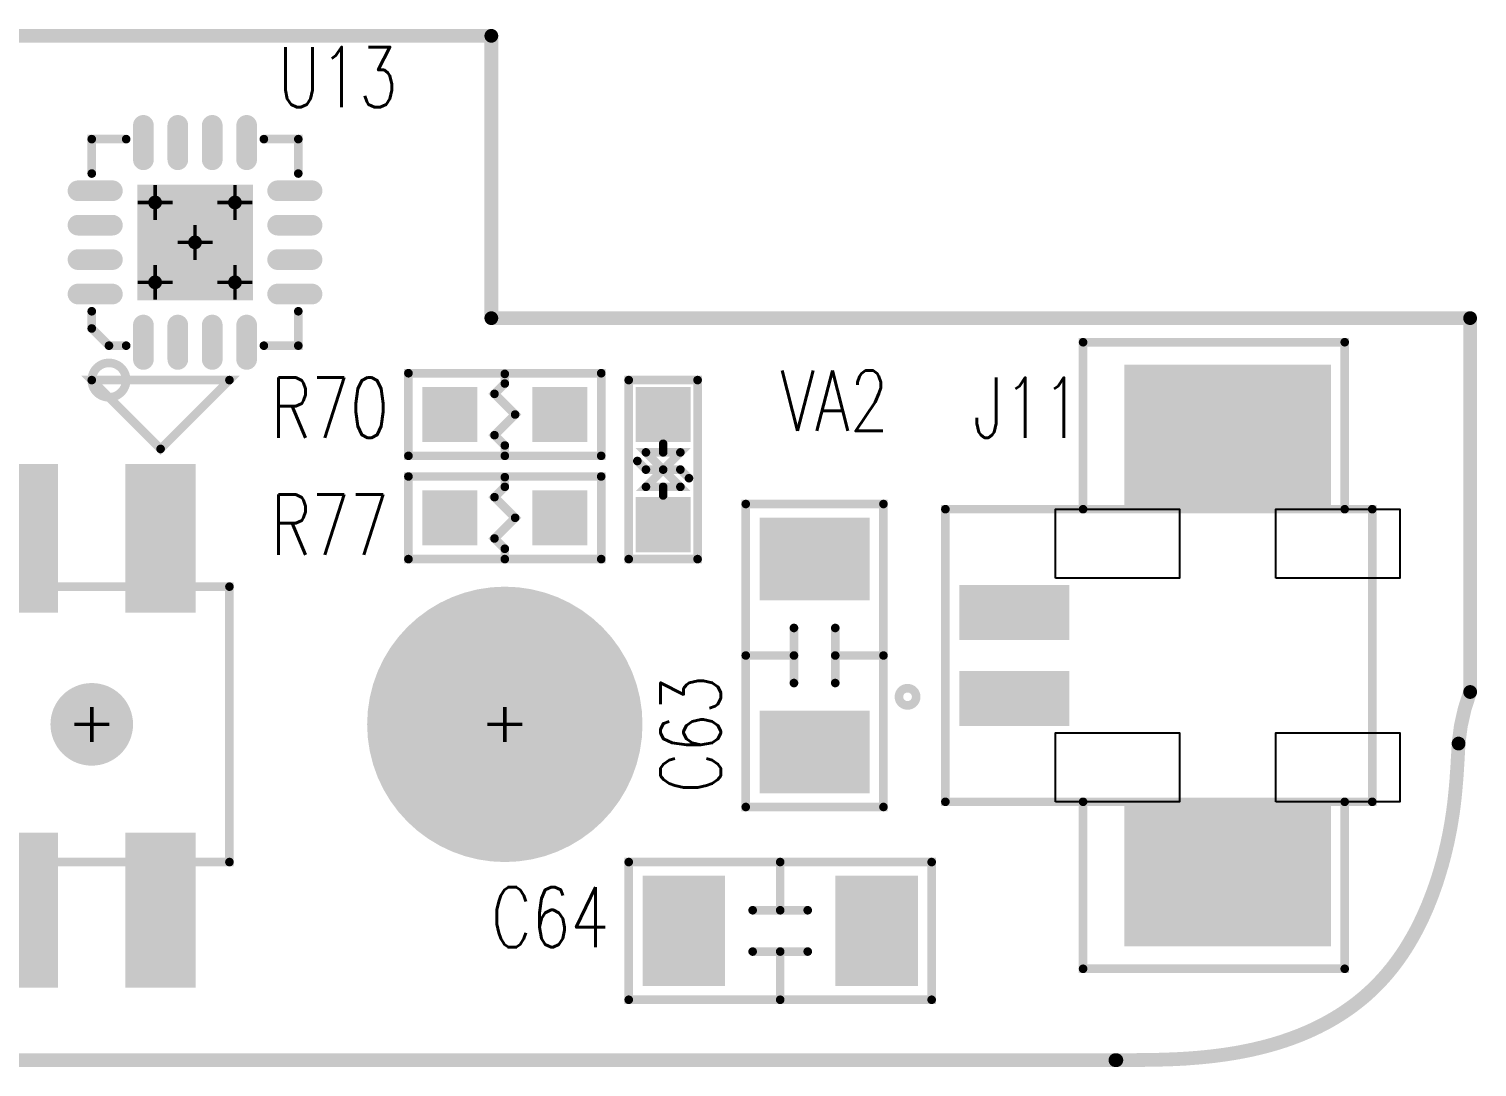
# Model space of a CAD drawing. Extents: x 161.5 to 223.1, y -5 to 48.5.
# Drawn here: x 202.09 to 223.12, y -4.98 to 10.1 of the extents above; entities that cross this region are included whole.
import ezdxf
from ezdxf.enums import TextEntityAlignment as Align

# ---------------------------------------------------------------- set-up
doc = ezdxf.new("R2010")
doc.units = 0
doc.header["$MEASUREMENT"] = 0
doc.linetypes.add('KEEPOUT_00011100$0', pattern=[2, 1, 1])
doc.layers.get('0').update_dxf_attribs({"linetype": 'CONTINUOUS'})
for name, color, linetype in [('2D_LINE_00', 136, 'CONTINUOUS'), ('DRIL_NPLTE_THRU_01', 4, 'CONTINUOUS'), ('DRIL_NPLTE_THRU_02', 176, 'CONTINUOUS'), ('DRIL_NPLTE_THRU_03', 216, 'CONTINUOUS'), ('DRIL_NPLTE_THRU_04', 16, 'CONTINUOUS'), ('DRIL_PLTE_THRU_01', 4, 'CONTINUOUS'), ('DRIL_PLTE_THRU_02', 176, 'CONTINUOUS'), ('DRIL_PLTE_THRU_03', 216, 'CONTINUOUS'), ('DRIL_PLTE_THRU_04', 16, 'CONTINUOUS'), ('DRIL_SYMBOL', 254, 'CONTINUOUS'), ('KEEPOUT_01', 150, 'CONTINUOUS'), ('PADS_BOT', 1, 'CONTINUOUS'), ('PADS_INNER', 136, 'CONTINUOUS'), ('PADS_TOP', 136, 'CONTINUOUS'), ('PART_NAME_01', 2, 'CONTINUOUS'), ('PART_TOP_2DLINE_00', 2, 'CONTINUOUS'), ('PART_TOP_2DLINE_01', 2, 'CONTINUOUS')]:
    doc.layers.add(name, color=color, linetype=linetype)
doc.styles.add('W0$125', font='simplex', dxfattribs={"width": 0.75})

# ---------------------------------------------------------------- blocks, each defined once
blk = doc.blocks.new('SMOOTH_0$2')
at = {"const_width": 0.1}
blk.add_lwpolyline([(-0.05, 0, 1), (0.05, 0, 1)], format="xyb", close=True, dxfattribs=at)
blk = doc.blocks.new('DRAWING_144')
at = {"layer": '2D_LINE_00', "const_width": 0.2}
for points in [[(-0.196, 10), (-26.155, 10)], [(-0.196, 10), (-0.196, 5.9)], [(-0.196, 5.9), (14.022, 5.9)], [(14.022, 0.47), (14.022, 5.9)], [(8.87, -4.877), (8.883, -4.877), (8.896, -4.877), (8.909, -4.877), (8.922, -4.877), (8.935, -4.877), (8.948, -4.877), (8.961, -4.877), (8.974, -4.877), (8.987, -4.877), (9, -4.877), (9.013, -4.877), (9.026, -4.877), (9.039, -4.876), (9.051, -4.876), (9.064, -4.876), (9.077, -4.876), (9.09, -4.876), (9.103, -4.876), (9.116, -4.876), (9.129, -4.876), (9.142, -4.876), (9.155, -4.876), (9.168, -4.876), (9.181, -4.876), (9.194, -4.875), (9.207, -4.875), (9.22, -4.875), (9.232, -4.875), (9.245, -4.875), (9.258, -4.875), (9.271, -4.875), (9.284, -4.875), (9.297, -4.874), (9.31, -4.874), (9.323, -4.874), (9.336, -4.874), (9.349, -4.874), (9.362, -4.874), (9.375, -4.873), (9.388, -4.873), (9.401, -4.873), (9.413, -4.873), (9.426, -4.872), (9.439, -4.872), (9.452, -4.872), (9.465, -4.872), (9.478, -4.871), (9.491, -4.871), (9.504, -4.871), (9.517, -4.87), (9.53, -4.87), (9.543, -4.87), (9.556, -4.869), (9.569, -4.869), (9.582, -4.869), (9.594, -4.868), (9.607, -4.868), (9.62, -4.867), (9.633, -4.867), (9.646, -4.867), (9.659, -4.866), (9.672, -4.866), (9.685, -4.865), (9.698, -4.865), (9.711, -4.864), (9.724, -4.863), (9.737, -4.863), (9.749, -4.862), (9.762, -4.862), (9.775, -4.861), (9.788, -4.86), (9.801, -4.86), (9.814, -4.859), (9.827, -4.858), (9.84, -4.858), (9.853, -4.857), (9.866, -4.856), (9.879, -4.855), (9.892, -4.855), (9.904, -4.854), (9.917, -4.853), (9.93, -4.852), (9.943, -4.851), (9.956, -4.85), (9.969, -4.849), (9.982, -4.848), (9.995, -4.847), (10.008, -4.846), (10.021, -4.845), (10.033, -4.844), (10.046, -4.843), (10.059, -4.842), (10.072, -4.841), (10.085, -4.84), (10.098, -4.839), (10.111, -4.838), (10.124, -4.836), (10.136, -4.835), (10.149, -4.834), (10.162, -4.833), (10.175, -4.831), (10.188, -4.83), (10.201, -4.829), (10.214, -4.827), (10.227, -4.826), (10.239, -4.825), (10.252, -4.823), (10.265, -4.822), (10.278, -4.82), (10.291, -4.819), (10.304, -4.817), (10.316, -4.816), (10.329, -4.814), (10.342, -4.812), (10.355, -4.811), (10.368, -4.809), (10.381, -4.807), (10.393, -4.806), (10.406, -4.804), (10.419, -4.802), (10.432, -4.801), (10.445, -4.799), (10.457, -4.797), (10.47, -4.795), (10.483, -4.793), (10.496, -4.791), (10.509, -4.789), (10.521, -4.787), (10.534, -4.785), (10.547, -4.783), (10.56, -4.781), (10.572, -4.779), (10.585, -4.777), (10.598, -4.775), (10.611, -4.773), (10.623, -4.77), (10.636, -4.768), (10.649, -4.766), (10.662, -4.764), (10.674, -4.761), (10.687, -4.759), (10.7, -4.757), (10.713, -4.754), (10.725, -4.752), (10.738, -4.749), (10.751, -4.747), (10.763, -4.744), (10.776, -4.742), (10.789, -4.739), (10.801, -4.736), (10.814, -4.734), (10.827, -4.731), (10.839, -4.728), (10.852, -4.726), (10.865, -4.723), (10.877, -4.72), (10.89, -4.717), (10.902, -4.714), (10.915, -4.711), (10.928, -4.708), (10.94, -4.705), (10.953, -4.702), (10.965, -4.699), (10.978, -4.696), (10.99, -4.693), (11.003, -4.69), (11.016, -4.687), (11.028, -4.684), (11.041, -4.68), (11.053, -4.677), (11.066, -4.674), (11.078, -4.67), (11.091, -4.667), (11.103, -4.664), (11.116, -4.66), (11.128, -4.657), (11.14, -4.653), (11.153, -4.65), (11.165, -4.646), (11.178, -4.642), (11.19, -4.639), (11.202, -4.635), (11.215, -4.631), (11.227, -4.627), (11.24, -4.624), (11.252, -4.62), (11.264, -4.616), (11.277, -4.612), (11.289, -4.608), (11.301, -4.604), (11.314, -4.6), (11.326, -4.596), (11.338, -4.592), (11.35, -4.587), (11.363, -4.583), (11.375, -4.579), (11.387, -4.575), (11.399, -4.57), (11.411, -4.566), (11.424, -4.562), (11.436, -4.557), (11.448, -4.553), (11.46, -4.548), (11.472, -4.544), (11.484, -4.539), (11.496, -4.535), (11.508, -4.53), (11.52, -4.525), (11.532, -4.521), (11.545, -4.516), (11.557, -4.511), (11.569, -4.506), (11.581, -4.501), (11.592, -4.496), (11.604, -4.491), (11.616, -4.486), (11.628, -4.481), (11.64, -4.476), (11.652, -4.471), (11.664, -4.466), (11.676, -4.461), (11.688, -4.455), (11.699, -4.45), (11.711, -4.445), (11.723, -4.439), (11.735, -4.434), (11.746, -4.428), (11.758, -4.423), (11.77, -4.417), (11.781, -4.412), (11.793, -4.406), (11.805, -4.4), (11.816, -4.395), (11.828, -4.389), (11.839, -4.383), (11.851, -4.377), (11.863, -4.371), (11.874, -4.365), (11.885, -4.359), (11.897, -4.353), (11.908, -4.347), (11.92, -4.341), (11.931, -4.335), (11.943, -4.329), (11.954, -4.323), (11.965, -4.316), (11.976, -4.31), (11.988, -4.304), (11.999, -4.297), (12.01, -4.291), (12.021, -4.284), (12.033, -4.278), (12.044, -4.271), (12.055, -4.265), (12.066, -4.258), (12.077, -4.251), (12.088, -4.244), (12.099, -4.238), (12.11, -4.231), (12.121, -4.224), (12.132, -4.217), (12.143, -4.21), (12.154, -4.203), (12.165, -4.196), (12.175, -4.189), (12.186, -4.182), (12.197, -4.175), (12.208, -4.167), (12.218, -4.16), (12.229, -4.153), (12.24, -4.145), (12.25, -4.138), (12.261, -4.13), (12.271, -4.123), (12.282, -4.115), (12.292, -4.108), (12.303, -4.1), (12.313, -4.093), (12.324, -4.085), (12.334, -4.077), (12.344, -4.069), (12.355, -4.061), (12.365, -4.054), (12.375, -4.046), (12.385, -4.038), (12.395, -4.03), (12.406, -4.022), (12.416, -4.013), (12.426, -4.005), (12.436, -3.997), (12.446, -3.989), (12.456, -3.981), (12.466, -3.972), (12.476, -3.964), (12.485, -3.956), (12.495, -3.947), (12.505, -3.939), (12.515, -3.93), (12.524, -3.921), (12.534, -3.913), (12.544, -3.904), (12.553, -3.895), (12.563, -3.887), (12.572, -3.878), (12.582, -3.869), (12.591, -3.86), (12.601, -3.851), (12.61, -3.842), (12.619, -3.833), (12.628, -3.824), (12.638, -3.815), (12.647, -3.806), (12.656, -3.797), (12.665, -3.788), (12.674, -3.779), (12.683, -3.769), (12.692, -3.76), (12.701, -3.751), (12.71, -3.741), (12.719, -3.732), (12.728, -3.722), (12.737, -3.713), (12.745, -3.703), (12.754, -3.694), (12.763, -3.684), (12.771, -3.675), (12.78, -3.665), (12.788, -3.655), (12.797, -3.645), (12.805, -3.636), (12.814, -3.626), (12.822, -3.616), (12.831, -3.606), (12.839, -3.596), (12.847, -3.586), (12.855, -3.576), (12.863, -3.566), (12.872, -3.556), (12.88, -3.546), (12.888, -3.536), (12.896, -3.526), (12.904, -3.515), (12.912, -3.505), (12.92, -3.495), (12.927, -3.485), (12.935, -3.474), (12.943, -3.464), (12.951, -3.453), (12.958, -3.443), (12.966, -3.433), (12.974, -3.422), (12.981, -3.412), (12.989, -3.401), (12.996, -3.391), (13.004, -3.38), (13.011, -3.369), (13.018, -3.359), (13.026, -3.348), (13.033, -3.337), (13.04, -3.327), (13.047, -3.316), (13.054, -3.305), (13.062, -3.294), (13.069, -3.283), (13.076, -3.272), (13.083, -3.262), (13.09, -3.251), (13.096, -3.24), (13.103, -3.229), (13.11, -3.218), (13.117, -3.207), (13.124, -3.196), (13.13, -3.185), (13.137, -3.174), (13.144, -3.162), (13.15, -3.151), (13.157, -3.14), (13.163, -3.129), (13.17, -3.118), (13.176, -3.107), (13.183, -3.095), (13.189, -3.084), (13.195, -3.073), (13.202, -3.061), (13.208, -3.05), (13.214, -3.039), (13.22, -3.027), (13.226, -3.016), (13.233, -3.005), (13.239, -2.993), (13.245, -2.982), (13.251, -2.97), (13.257, -2.959), (13.262, -2.947), (13.268, -2.936), (13.274, -2.924), (13.28, -2.913), (13.286, -2.901), (13.291, -2.89), (13.297, -2.878), (13.303, -2.866), (13.308, -2.855), (13.314, -2.843), (13.32, -2.831), (13.325, -2.82), (13.331, -2.808), (13.336, -2.796), (13.341, -2.784), (13.347, -2.773), (13.352, -2.761), (13.357, -2.749), (13.363, -2.737), (13.368, -2.725), (13.373, -2.714), (13.378, -2.702), (13.383, -2.69), (13.389, -2.678), (13.394, -2.666), (13.399, -2.654), (13.404, -2.642), (13.409, -2.63), (13.414, -2.618), (13.418, -2.606), (13.423, -2.594), (13.428, -2.582), (13.433, -2.57), (13.438, -2.558), (13.442, -2.546), (13.447, -2.534), (13.452, -2.522), (13.456, -2.51), (13.461, -2.498), (13.466, -2.486), (13.47, -2.474), (13.475, -2.462), (13.479, -2.45), (13.484, -2.437), (13.488, -2.425), (13.492, -2.413), (13.497, -2.401), (13.501, -2.389), (13.505, -2.377), (13.51, -2.364), (13.514, -2.352), (13.518, -2.34), (13.522, -2.328), (13.527, -2.315), (13.531, -2.303), (13.535, -2.291), (13.539, -2.279), (13.543, -2.266), (13.547, -2.254), (13.551, -2.242), (13.555, -2.229), (13.559, -2.217), (13.563, -2.205), (13.566, -2.192), (13.57, -2.18), (13.574, -2.168), (13.578, -2.155), (13.582, -2.143), (13.585, -2.131), (13.589, -2.118), (13.593, -2.106), (13.596, -2.093), (13.6, -2.081), (13.604, -2.068), (13.607, -2.056), (13.611, -2.044), (13.614, -2.031), (13.618, -2.019), (13.621, -2.006), (13.624, -1.994), (13.628, -1.981), (13.631, -1.969), (13.635, -1.956), (13.638, -1.944), (13.641, -1.931), (13.644, -1.919), (13.648, -1.906), (13.651, -1.893), (13.654, -1.881), (13.657, -1.868), (13.66, -1.856), (13.663, -1.843), (13.666, -1.831), (13.669, -1.818), (13.672, -1.805), (13.675, -1.793), (13.678, -1.78), (13.681, -1.768), (13.684, -1.755), (13.687, -1.742), (13.69, -1.73), (13.693, -1.717), (13.695, -1.704), (13.698, -1.692), (13.701, -1.679), (13.703, -1.666), (13.706, -1.654), (13.709, -1.641), (13.711, -1.628), (13.714, -1.616), (13.716, -1.603), (13.719, -1.59), (13.721, -1.578), (13.724, -1.565), (13.726, -1.552), (13.729, -1.539), (13.731, -1.527), (13.733, -1.514), (13.736, -1.501), (13.738, -1.488), (13.74, -1.476), (13.743, -1.463), (13.745, -1.45), (13.747, -1.437), (13.749, -1.425), (13.751, -1.412), (13.753, -1.399), (13.755, -1.386), (13.757, -1.374), (13.759, -1.361), (13.761, -1.348), (13.763, -1.335), (13.765, -1.322), (13.767, -1.31), (13.769, -1.297), (13.771, -1.284), (13.773, -1.271), (13.774, -1.258), (13.776, -1.246), (13.778, -1.233), (13.78, -1.22), (13.781, -1.207), (13.783, -1.194), (13.785, -1.181), (13.786, -1.169), (13.788, -1.156), (13.789, -1.143), (13.791, -1.13), (13.792, -1.117), (13.794, -1.104), (13.795, -1.092), (13.797, -1.079), (13.798, -1.066), (13.799, -1.053), (13.801, -1.04), (13.802, -1.027), (13.803, -1.014), (13.805, -1.002), (13.806, -0.989), (13.807, -0.976), (13.808, -0.963), (13.81, -0.95), (13.811, -0.937), (13.812, -0.924), (13.813, -0.912), (13.814, -0.899), (13.815, -0.886), (13.816, -0.873), (13.818, -0.86), (13.819, -0.847), (13.82, -0.834), (13.821, -0.821), (13.822, -0.808), (13.823, -0.796), (13.824, -0.783), (13.825, -0.77), (13.826, -0.757), (13.826, -0.744), (13.827, -0.731), (13.828, -0.718), (13.829, -0.705), (13.83, -0.692), (13.831, -0.679), (13.832, -0.667), (13.833, -0.654), (13.834, -0.641), (13.834, -0.628), (13.835, -0.615), (13.836, -0.602), (13.837, -0.589), (13.838, -0.576), (13.838, -0.563), (13.839, -0.55), (13.84, -0.537), (13.841, -0.524), (13.841, -0.512), (13.842, -0.499), (13.843, -0.486), (13.844, -0.473), (13.844, -0.46), (13.845, -0.447), (13.846, -0.434), (13.847, -0.421), (13.847, -0.408), (13.848, -0.395), (13.849, -0.382), (13.849, -0.369), (13.85, -0.357), (13.851, -0.344), (13.851, -0.331), (13.852, -0.318), (13.853, -0.305), (13.854, -0.292), (13.854, -0.279)], [(-21.669, -4.877), (8.87, -4.877)]]:
    blk.add_lwpolyline(points, dxfattribs=at)
blk.add_lwpolyline([(14.022, 0.47, 0.070365), (13.854, -0.279)], format="xyb", dxfattribs=at)
at = {"layer": '2D_LINE_00'}
for p in [(-0.196, 10), (-0.196, 10), (-0.196, 5.9), (-0.196, 5.9), (14.022, 5.9), (14.022, 5.9), (14.022, 0.47), (14.022, 0.47), (13.854, -0.279), (8.87, -4.877), (8.87, -4.877), (8.883, -4.877)]:
    blk.add_blockref('SMOOTH_0$2', p, dxfattribs=at)
blk = doc.blocks.new('SMOOTH_0$125')
at = {"const_width": 0.0625}
blk.add_lwpolyline([(-0.03125, 0, 1), (0.03125, 0, 1)], format="xyb", close=True, dxfattribs=at)
blk = doc.blocks.new('PART_BODY_TOP_65')
at = {"layer": 'KEEPOUT_01', "linetype": 'KEEPOUT_00011100$0'}
for points in [[(-2.125, 2.5), (-1.125, 2.5), (-1.125, 0.7), (-2.125, 0.7)], [(1.125, 2.5), (2.125, 2.5), (2.125, 0.7), (1.125, 0.7)], [(-2.125, -0.7), (-1.125, -0.7), (-1.125, -2.5), (-2.125, -2.5)], [(1.125, -0.7), (2.125, -0.7), (2.125, -2.5), (1.125, -2.5)]]:
    blk.add_lwpolyline(points, close=True, dxfattribs=at)
at = {"layer": 'PART_TOP_2DLINE_01', "const_width": 0.125}
blk.add_lwpolyline([(-0.725, 4.65, 1), (-0.475, 4.65, 1)], format="xyb", close=True, dxfattribs=at)
blk.add_lwpolyline([(-2.125, -2.1), (2.125, -2.1), (2.125, 4.1), (-2.125, 4.1)], close=True, dxfattribs=at)
for points in [[(-2.125, 2.1), (-4.55, 2.1), (-4.55, -1.7), (-2.125, -1.7)], [(2.125, 2.1), (4.55, 2.1), (4.55, -1.7), (2.125, -1.7)]]:
    blk.add_lwpolyline(points, dxfattribs=at)
at = {"layer": 'PART_TOP_2DLINE_01'}
for p in [(-2.125, 4.1), (2.125, 4.1), (-4.55, 2.1), (-2.125, 2.1), (2.125, 2.1), (4.55, 2.1), (-4.55, -1.7), (-2.125, -1.7), (2.125, -1.7), (4.55, -1.7), (-2.125, -2.1), (2.125, -2.1)]:
    blk.add_blockref('SMOOTH_0$125', p, dxfattribs=at)
blk = doc.blocks.new('DRIL_HOLE_0')
blk.add_lwpolyline([(0, 0, 1), (0, 0, 1)], format="xyb", close=True)
blk = doc.blocks.new('PAD_0')
blk.add_lwpolyline([(0, 0, 1), (0, 0, 1)], format="xyb", close=True)
blk = doc.blocks.new('PAD_1')
at = {"const_width": 0.8}
blk.add_lwpolyline([(-0.8, 0), (0.8, 0)], dxfattribs=at)
blk = doc.blocks.new('STK_TOP_6')
at = {"layer": 'DRIL_NPLTE_THRU_01'}
blk.add_blockref('DRIL_HOLE_0', (0, 0), dxfattribs=at)
at = {"layer": 'DRIL_NPLTE_THRU_02'}
blk.add_blockref('DRIL_HOLE_0', (0, 0), dxfattribs=at)
at = {"layer": 'DRIL_NPLTE_THRU_03'}
blk.add_blockref('DRIL_HOLE_0', (0, 0), dxfattribs=at)
at = {"layer": 'DRIL_NPLTE_THRU_04'}
blk.add_blockref('DRIL_HOLE_0', (0, 0), dxfattribs=at)
at = {"layer": 'PADS_BOT'}
blk.add_blockref('PAD_0', (0, 0), dxfattribs=at)
at = {"layer": 'PADS_INNER'}
blk.add_blockref('PAD_0', (0, 0), dxfattribs=at)
at = {"layer": 'PADS_TOP', "rotation": 90}
blk.add_blockref('PAD_1', (0, 0), dxfattribs=at)
blk = doc.blocks.new('PAD_2')
at = {"const_width": 2.1}
blk.add_lwpolyline([(-1.5, 0), (1.5, 0)], dxfattribs=at)
blk = doc.blocks.new('STK_TOP_5')
at = {"layer": 'DRIL_NPLTE_THRU_01'}
blk.add_blockref('DRIL_HOLE_0', (0, 0), dxfattribs=at)
at = {"layer": 'DRIL_NPLTE_THRU_02'}
blk.add_blockref('DRIL_HOLE_0', (0, 0), dxfattribs=at)
at = {"layer": 'DRIL_NPLTE_THRU_03'}
blk.add_blockref('DRIL_HOLE_0', (0, 0), dxfattribs=at)
at = {"layer": 'DRIL_NPLTE_THRU_04'}
blk.add_blockref('DRIL_HOLE_0', (0, 0), dxfattribs=at)
at = {"layer": 'PADS_BOT'}
blk.add_blockref('PAD_0', (0, 0), dxfattribs=at)
at = {"layer": 'PADS_INNER'}
blk.add_blockref('PAD_0', (0, 0), dxfattribs=at)
at = {"layer": 'PADS_TOP', "rotation": 90}
blk.add_blockref('PAD_2', (0, 0), dxfattribs=at)
blk = doc.blocks.new('SYM_TOP_3')
for name, p in [('PART_BODY_TOP_65', (0, 0)), ('STK_TOP_6', (-0.625, 3.1)), ('STK_TOP_6', (0.625, 3.1)), ('STK_TOP_5', (-3.175, 0)), ('STK_TOP_5', (3.175, 0))]:
    blk.add_blockref(name, p)
blk = doc.blocks.new('PART_TOP_0')
blk.add_blockref('SYM_TOP_3', (0, 0))
at = {"layer": 'PART_NAME_01', "style": 'W0$125', "width": 0.75}
blk.add_text('J11', height=0.875, rotation=270, dxfattribs=at).set_placement((3.6, 3.7), align=Align.MIDDLE_LEFT)
blk = doc.blocks.new('PART_BODY_TOP_72')
at = {"layer": 'PART_TOP_2DLINE_00', "const_width": 0.125}
blk.add_lwpolyline([(-2.2, 1), (2.2, 1), (2.2, -1), (-2.2, -1)], close=True, dxfattribs=at)
for points in [[(0, 0.3), (0, 1)], [(-0.4, 0.3), (0.4, 0.3)], [(0.4, -0.3), (-0.4, -0.3)], [(0, -0.3), (0, -1)]]:
    blk.add_lwpolyline(points, dxfattribs=at)
at = {"layer": 'PART_TOP_2DLINE_00'}
for p in [(-2.2, 1), (0, 1), (2.2, 1), (-0.4, 0.3), (0, 0.3), (0.4, 0.3), (-0.4, -0.3), (0, -0.3), (0.4, -0.3), (-2.2, -1), (0, -1), (2.2, -1)]:
    blk.add_blockref('SMOOTH_0$125', p, dxfattribs=at)
blk = doc.blocks.new('PAD_10')
at = {"const_width": 1.2}
blk.add_lwpolyline([(-0.8, 0), (0.8, 0)], dxfattribs=at)
blk = doc.blocks.new('STK_TOP_15')
at = {"layer": 'DRIL_NPLTE_THRU_01'}
blk.add_blockref('DRIL_HOLE_0', (0, 0), dxfattribs=at)
at = {"layer": 'DRIL_NPLTE_THRU_02'}
blk.add_blockref('DRIL_HOLE_0', (0, 0), dxfattribs=at)
at = {"layer": 'DRIL_NPLTE_THRU_03'}
blk.add_blockref('DRIL_HOLE_0', (0, 0), dxfattribs=at)
at = {"layer": 'DRIL_NPLTE_THRU_04'}
blk.add_blockref('DRIL_HOLE_0', (0, 0), dxfattribs=at)
at = {"layer": 'PADS_BOT'}
blk.add_blockref('PAD_0', (0, 0), dxfattribs=at)
at = {"layer": 'PADS_INNER'}
blk.add_blockref('PAD_0', (0, 0), dxfattribs=at)
at = {"layer": 'PADS_TOP', "rotation": 90}
blk.add_blockref('PAD_10', (0, 0), dxfattribs=at)
blk = doc.blocks.new('SYM_TOP_10')
for name, p in [('STK_TOP_15', (-1.4, 0)), ('STK_TOP_15', (1.4, 0)), ('PART_BODY_TOP_72', (0, 0))]:
    blk.add_blockref(name, p)
blk = doc.blocks.new('PART_TOP_54')
blk.add_blockref('SYM_TOP_10', (0, 0))
at = {"layer": 'PART_NAME_01', "style": 'W0$125', "width": 0.75}
blk.add_text('C63', height=0.875, dxfattribs=at).set_placement((-2, 1.8), align=Align.MIDDLE_LEFT)
blk = doc.blocks.new('PART_TOP_55')
blk.add_blockref('SYM_TOP_10', (0, 0))
at = {"layer": 'PART_NAME_01', "style": 'W0$125', "width": 0.75}
blk.add_text('C64', height=0.875, rotation=180, dxfattribs=at).set_placement((4.2, -0.2), align=Align.MIDDLE_LEFT)
blk = doc.blocks.new('PART_BODY_TOP_74')
at = {"layer": 'PART_TOP_2DLINE_01', "const_width": 0.125}
for points in [[(-0.5, 1.3), (0.5, 1.3), (0.5, -1.3), (-0.5, -1.3)], [(-0.25, 0.25), (0.25, 0.25), (0, 0)], [(0, 0), (-0.25, -0.25), (0.25, -0.25)]]:
    blk.add_lwpolyline(points, close=True, dxfattribs=at)
for points in [[(0, 0.25), (0, 0.375)], [(-0.375, 0.125), (-0.25, 0), (0.25, 0), (0.375, -0.125)], [(0, -0.25), (0, -0.375)]]:
    blk.add_lwpolyline(points, dxfattribs=at)
at = {"layer": 'PART_TOP_2DLINE_01'}
for p in [(-0.5, 1.3), (0.5, 1.3), (0, 0.375), (-0.25, 0.25), (0, 0.25), (0.25, 0.25), (-0.375, 0.125), (-0.25, 0), (0, 0), (0, 0), (0.25, 0), (-0.25, -0.25), (0, -0.25), (0.25, -0.25), (0.375, -0.125), (0, -0.375), (-0.5, -1.3), (0.5, -1.3)]:
    blk.add_blockref('SMOOTH_0$125', p, dxfattribs=at)
blk = doc.blocks.new('PAD_12')
at = {"const_width": 0.8}
blk.add_lwpolyline([(-0.4, 0), (0.4, 0)], dxfattribs=at)
blk = doc.blocks.new('STK_TOP_17')
at = {"layer": 'DRIL_NPLTE_THRU_01'}
blk.add_blockref('DRIL_HOLE_0', (0, 0), dxfattribs=at)
at = {"layer": 'DRIL_NPLTE_THRU_02'}
blk.add_blockref('DRIL_HOLE_0', (0, 0), dxfattribs=at)
at = {"layer": 'DRIL_NPLTE_THRU_03'}
blk.add_blockref('DRIL_HOLE_0', (0, 0), dxfattribs=at)
at = {"layer": 'DRIL_NPLTE_THRU_04'}
blk.add_blockref('DRIL_HOLE_0', (0, 0), dxfattribs=at)
at = {"layer": 'PADS_BOT'}
blk.add_blockref('PAD_0', (0, 0), dxfattribs=at)
at = {"layer": 'PADS_INNER'}
blk.add_blockref('PAD_0', (0, 0), dxfattribs=at)
at = {"layer": 'PADS_TOP'}
blk.add_blockref('PAD_12', (0, 0), dxfattribs=at)
blk = doc.blocks.new('SYM_TOP_12')
for name, p in [('PART_BODY_TOP_74', (0, 0)), ('STK_TOP_17', (0, 0.8)), ('STK_TOP_17', (0, -0.8))]:
    blk.add_blockref(name, p)
blk = doc.blocks.new('PART_TOP_59')
blk.add_blockref('SYM_TOP_12', (0, 0))
at = {"layer": 'PART_NAME_01', "style": 'W0$125', "width": 0.75}
blk.add_text('VA2', height=0.875, rotation=180, dxfattribs=at).set_placement((-1.7, -1), align=Align.MIDDLE_LEFT)
blk = doc.blocks.new('PART_BODY_TOP_79')
at = {"layer": 'PART_TOP_2DLINE_00', "const_width": 0.125}
blk.add_lwpolyline([(-1.4, 0.6), (1.4, 0.6), (1.4, -0.6), (-1.4, -0.6)], close=True, dxfattribs=at)
blk.add_lwpolyline([(0, 0.59), (0, 0.45), (-0.15, 0.3), (0.15, 0), (-0.15, -0.3), (0, -0.45), (0, -0.6)], dxfattribs=at)
at = {"layer": 'PART_TOP_2DLINE_00'}
for p in [(-1.4, 0.6), (0, 0.59), (1.4, 0.6), (0, 0.45), (-0.15, 0.3), (0.15, 0), (-0.15, -0.3), (0, -0.45), (-1.4, -0.6), (0, -0.6), (1.4, -0.6)]:
    blk.add_blockref('SMOOTH_0$125', p, dxfattribs=at)
blk = doc.blocks.new('PAD_9')
at = {"const_width": 0.8}
blk.add_lwpolyline([(-0.4, 0), (0.4, 0)], dxfattribs=at)
blk = doc.blocks.new('STK_TOP_14')
at = {"layer": 'DRIL_PLTE_THRU_01'}
blk.add_blockref('DRIL_HOLE_0', (0, 0), dxfattribs=at)
at = {"layer": 'DRIL_PLTE_THRU_02'}
blk.add_blockref('DRIL_HOLE_0', (0, 0), dxfattribs=at)
at = {"layer": 'DRIL_PLTE_THRU_03'}
blk.add_blockref('DRIL_HOLE_0', (0, 0), dxfattribs=at)
at = {"layer": 'DRIL_PLTE_THRU_04'}
blk.add_blockref('DRIL_HOLE_0', (0, 0), dxfattribs=at)
at = {"layer": 'PADS_BOT'}
blk.add_blockref('PAD_0', (0, 0), dxfattribs=at)
at = {"layer": 'PADS_INNER'}
blk.add_blockref('PAD_0', (0, 0), dxfattribs=at)
at = {"layer": 'PADS_TOP'}
blk.add_blockref('PAD_9', (0, 0), dxfattribs=at)
blk = doc.blocks.new('SYM_TOP_17')
for name, p in [('PART_BODY_TOP_79', (0, 0)), ('STK_TOP_14', (-0.8, 0)), ('STK_TOP_14', (0.8, 0))]:
    blk.add_blockref(name, p)
blk = doc.blocks.new('PART_TOP_98')
blk.add_blockref('SYM_TOP_17', (0, 0))
at = {"layer": 'PART_NAME_01', "style": 'W0$125', "width": 0.75}
blk.add_text('R70', height=0.875, dxfattribs=at).set_placement((-3.4, 0.1), align=Align.MIDDLE_LEFT)
blk = doc.blocks.new('PART_TOP_105')
blk.add_blockref('SYM_TOP_17', (0, 0))
at = {"layer": 'PART_NAME_01', "style": 'W0$125', "width": 0.75}
blk.add_text('R77', height=0.875, dxfattribs=at).set_placement((-3.4, -0.1), align=Align.MIDDLE_LEFT)
blk = doc.blocks.new('PART_BODY_TOP_91')
at = {"layer": 'PART_TOP_2DLINE_00', "const_width": 0.125}
for points in [[(-8, -2), (-8, 2), (8, 2), (8, -2)], [(-7, -4), (-6, -5), (-8, -5)]]:
    blk.add_lwpolyline(points, close=True, dxfattribs=at)
at = {"layer": 'PART_TOP_2DLINE_00'}
for p in [(-8, 2), (8, 2), (-8, -2), (8, -2), (-7, -4), (-8, -5), (-6, -5)]:
    blk.add_blockref('SMOOTH_0$125', p, dxfattribs=at)
blk = doc.blocks.new('PAD_15')
at = {"const_width": 1.02}
blk.add_lwpolyline([(-1.08, 0), (1.08, 0)], dxfattribs=at)
blk = doc.blocks.new('STK_TOP_23')
at = {"layer": 'DRIL_NPLTE_THRU_01'}
blk.add_blockref('DRIL_HOLE_0', (0, 0), dxfattribs=at)
at = {"layer": 'DRIL_NPLTE_THRU_02'}
blk.add_blockref('DRIL_HOLE_0', (0, 0), dxfattribs=at)
at = {"layer": 'DRIL_NPLTE_THRU_03'}
blk.add_blockref('DRIL_HOLE_0', (0, 0), dxfattribs=at)
at = {"layer": 'DRIL_NPLTE_THRU_04'}
blk.add_blockref('DRIL_HOLE_0', (0, 0), dxfattribs=at)
at = {"layer": 'PADS_BOT'}
blk.add_blockref('PAD_0', (0, 0), dxfattribs=at)
at = {"layer": 'PADS_INNER'}
blk.add_blockref('PAD_0', (0, 0), dxfattribs=at)
at = {"layer": 'PADS_TOP', "rotation": 90}
blk.add_blockref('PAD_15', (0, 0), dxfattribs=at)
blk = doc.blocks.new('PAD_16')
at = {"const_width": 1.02}
blk.add_lwpolyline([(-1.125, 0), (1.125, 0)], dxfattribs=at)
blk = doc.blocks.new('STK_TOP_22')
at = {"layer": 'DRIL_NPLTE_THRU_01'}
blk.add_blockref('DRIL_HOLE_0', (0, 0), dxfattribs=at)
at = {"layer": 'DRIL_NPLTE_THRU_02'}
blk.add_blockref('DRIL_HOLE_0', (0, 0), dxfattribs=at)
at = {"layer": 'DRIL_NPLTE_THRU_03'}
blk.add_blockref('DRIL_HOLE_0', (0, 0), dxfattribs=at)
at = {"layer": 'DRIL_NPLTE_THRU_04'}
blk.add_blockref('DRIL_HOLE_0', (0, 0), dxfattribs=at)
at = {"layer": 'PADS_BOT'}
blk.add_blockref('PAD_0', (0, 0), dxfattribs=at)
at = {"layer": 'PADS_INNER'}
blk.add_blockref('PAD_0', (0, 0), dxfattribs=at)
at = {"layer": 'PADS_TOP', "rotation": 90}
blk.add_blockref('PAD_16', (0, 0), dxfattribs=at)
blk = doc.blocks.new('DRIL_SYMBOL_1$2')
at = {"layer": 'DRIL_SYMBOL', "const_width": 0.0508}
for points in [[(0, -0.254), (0, 0.254)], [(-0.254, 0), (0.254, 0)]]:
    blk.add_lwpolyline(points, dxfattribs=at)
blk = doc.blocks.new('DRIL_HOLE_1$2')
at = {"const_width": 0.6}
blk.add_lwpolyline([(-0.3, 0, 1), (0.3, 0, 1)], format="xyb", close=True, dxfattribs=at)
blk.add_blockref('DRIL_SYMBOL_1$2', (0, 0))
blk = doc.blocks.new('PAD_17')
at = {"const_width": 0.6}
blk.add_lwpolyline([(0, -0.3, 1), (0, 0.3, 1)], format="xyb", close=True, dxfattribs=at)
blk = doc.blocks.new('STK_TOP_24')
at = {"layer": 'DRIL_NPLTE_THRU_01'}
blk.add_blockref('DRIL_HOLE_1$2', (0, 0), dxfattribs=at)
at = {"layer": 'DRIL_NPLTE_THRU_02'}
blk.add_blockref('DRIL_HOLE_1$2', (0, 0), dxfattribs=at)
at = {"layer": 'DRIL_NPLTE_THRU_03'}
blk.add_blockref('DRIL_HOLE_1$2', (0, 0), dxfattribs=at)
at = {"layer": 'DRIL_NPLTE_THRU_04'}
blk.add_blockref('DRIL_HOLE_1$2', (0, 0), dxfattribs=at)
at = {"layer": 'PADS_BOT'}
blk.add_blockref('PAD_17', (0, 0), dxfattribs=at)
at = {"layer": 'PADS_INNER'}
blk.add_blockref('PAD_17', (0, 0), dxfattribs=at)
at = {"layer": 'PADS_TOP'}
blk.add_blockref('PAD_17', (0, 0), dxfattribs=at)
blk = doc.blocks.new('SYM_TOP_29')
for name, p in [('STK_TOP_22', (-7, 2.7)), ('STK_TOP_22', (-5, 2.7)), ('STK_TOP_22', (-3, 2.7)), ('STK_TOP_22', (-1, 2.7)), ('STK_TOP_22', (1, 2.7)), ('STK_TOP_22', (3, 2.7)), ('STK_TOP_22', (5, 2.7)), ('STK_TOP_22', (7, 2.7)), ('PART_BODY_TOP_91', (0, 0)), ('STK_TOP_24', (-6, 0)), ('STK_TOP_24', (6, 0)), ('STK_TOP_23', (-7, -2.7)), ('STK_TOP_23', (-5, -2.7)), ('STK_TOP_23', (-3, -2.7)), ('STK_TOP_23', (-1, -2.7)), ('STK_TOP_23', (1, -2.7)), ('STK_TOP_23', (3, -2.7)), ('STK_TOP_22', (5, -2.7)), ('STK_TOP_23', (7, -2.7))]:
    blk.add_blockref(name, p)
blk = doc.blocks.new('PART_TOP_133')
blk.add_blockref('SYM_TOP_29', (0, 0))
at = {"layer": 'PART_NAME_01', "style": 'W0$125', "width": 0.75}
blk.add_text('J12', height=0.875, rotation=180, dxfattribs=at).set_placement((9.7, 1.3), align=Align.MIDDLE_LEFT)
blk = doc.blocks.new('PART_BODY_TOP_93')
at = {"layer": 'PART_TOP_2DLINE_01', "const_width": 0.125}
for points in [[(-1.5, 1), (-1.5, 1.5), (-1, 1.5)], [(1, 1.5), (1.5, 1.5), (1.5, 1)], [(-1.5, -1), (-1.5, -1.25), (-1.25, -1.5), (-1, -1.5)], [(1, -1.5), (1.5, -1.5), (1.5, -1)]]:
    blk.add_lwpolyline(points, dxfattribs=at)
blk.add_lwpolyline([(-1.5, -2, 1), (-1, -2, 1)], format="xyb", close=True, dxfattribs=at)
at = {"layer": 'PART_TOP_2DLINE_01'}
for p in [(-1.5, 1.5), (-1, 1.5), (1, 1.5), (1.5, 1.5), (-1.5, 1), (1.5, 1), (-1.5, -1), (1.5, -1), (-1.5, -1.25), (-1.25, -1.5), (-1, -1.5), (1, -1.5), (1.5, -1.5)]:
    blk.add_blockref('SMOOTH_0$125', p, dxfattribs=at)
blk = doc.blocks.new('PAD_27')
at = {"const_width": 0.15}
blk.add_lwpolyline([(-0.25, -0.075), (0.25, -0.075, 1), (0.25, 0.075), (-0.25, 0.075, 1)], format="xyb", close=True, dxfattribs=at)
blk = doc.blocks.new('STK_TOP_45')
at = {"layer": 'DRIL_NPLTE_THRU_01'}
blk.add_blockref('DRIL_HOLE_0', (0, 0), dxfattribs=at)
at = {"layer": 'DRIL_NPLTE_THRU_02'}
blk.add_blockref('DRIL_HOLE_0', (0, 0), dxfattribs=at)
at = {"layer": 'DRIL_NPLTE_THRU_03'}
blk.add_blockref('DRIL_HOLE_0', (0, 0), dxfattribs=at)
at = {"layer": 'DRIL_NPLTE_THRU_04'}
blk.add_blockref('DRIL_HOLE_0', (0, 0), dxfattribs=at)
at = {"layer": 'PADS_BOT'}
blk.add_blockref('PAD_0', (0, 0), dxfattribs=at)
at = {"layer": 'PADS_INNER'}
blk.add_blockref('PAD_0', (0, 0), dxfattribs=at)
at = {"layer": 'PADS_TOP', "rotation": 90}
blk.add_blockref('PAD_27', (0, 0), dxfattribs=at)
blk = doc.blocks.new('STK_TOP_46')
at = {"layer": 'DRIL_NPLTE_THRU_01'}
blk.add_blockref('DRIL_HOLE_0', (0, 0), dxfattribs=at)
at = {"layer": 'DRIL_NPLTE_THRU_02'}
blk.add_blockref('DRIL_HOLE_0', (0, 0), dxfattribs=at)
at = {"layer": 'DRIL_NPLTE_THRU_03'}
blk.add_blockref('DRIL_HOLE_0', (0, 0), dxfattribs=at)
at = {"layer": 'DRIL_NPLTE_THRU_04'}
blk.add_blockref('DRIL_HOLE_0', (0, 0), dxfattribs=at)
at = {"layer": 'PADS_BOT'}
blk.add_blockref('PAD_0', (0, 0), dxfattribs=at)
at = {"layer": 'PADS_INNER'}
blk.add_blockref('PAD_0', (0, 0), dxfattribs=at)
at = {"layer": 'PADS_TOP'}
blk.add_blockref('PAD_27', (0, 0), dxfattribs=at)
blk = doc.blocks.new('PAD_28')
at = {"const_width": 1.68}
blk.add_lwpolyline([(-0.84, 0), (0.84, 0)], dxfattribs=at)
blk = doc.blocks.new('STK_TOP_47')
at = {"layer": 'DRIL_NPLTE_THRU_01'}
blk.add_blockref('DRIL_HOLE_0', (0, 0), dxfattribs=at)
at = {"layer": 'DRIL_NPLTE_THRU_02'}
blk.add_blockref('DRIL_HOLE_0', (0, 0), dxfattribs=at)
at = {"layer": 'DRIL_NPLTE_THRU_03'}
blk.add_blockref('DRIL_HOLE_0', (0, 0), dxfattribs=at)
at = {"layer": 'DRIL_NPLTE_THRU_04'}
blk.add_blockref('DRIL_HOLE_0', (0, 0), dxfattribs=at)
at = {"layer": 'PADS_BOT'}
blk.add_blockref('PAD_0', (0, 0), dxfattribs=at)
at = {"layer": 'PADS_INNER'}
blk.add_blockref('PAD_0', (0, 0), dxfattribs=at)
at = {"layer": 'PADS_TOP'}
blk.add_blockref('PAD_28', (0, 0), dxfattribs=at)
blk = doc.blocks.new('DRIL_SYMBOL_0$2')
at = {"layer": 'DRIL_SYMBOL', "const_width": 0.0508}
for points in [[(0, -0.254), (0, 0.254)], [(-0.254, 0), (0.254, 0)]]:
    blk.add_lwpolyline(points, dxfattribs=at)
blk = doc.blocks.new('DRIL_HOLE_0$2')
at = {"const_width": 0.1}
blk.add_lwpolyline([(-0.05, 0, 1), (0.05, 0, 1)], format="xyb", close=True, dxfattribs=at)
blk.add_blockref('DRIL_SYMBOL_0$2', (0, 0))
blk = doc.blocks.new('PAD_29')
at = {"const_width": 0.15}
blk.add_lwpolyline([(0, -0.075, 1), (0, 0.075, 1)], format="xyb", close=True, dxfattribs=at)
blk = doc.blocks.new('STK_TOP_48')
at = {"layer": 'DRIL_PLTE_THRU_01'}
blk.add_blockref('DRIL_HOLE_0$2', (0, 0), dxfattribs=at)
at = {"layer": 'DRIL_PLTE_THRU_02'}
blk.add_blockref('DRIL_HOLE_0$2', (0, 0), dxfattribs=at)
at = {"layer": 'DRIL_PLTE_THRU_03'}
blk.add_blockref('DRIL_HOLE_0$2', (0, 0), dxfattribs=at)
at = {"layer": 'DRIL_PLTE_THRU_04'}
blk.add_blockref('DRIL_HOLE_0$2', (0, 0), dxfattribs=at)
at = {"layer": 'PADS_BOT'}
blk.add_blockref('PAD_29', (0, 0), dxfattribs=at)
at = {"layer": 'PADS_INNER'}
blk.add_blockref('PAD_29', (0, 0), dxfattribs=at)
at = {"layer": 'PADS_TOP'}
blk.add_blockref('PAD_29', (0, 0), dxfattribs=at)
blk = doc.blocks.new('SYM_TOP_31')
for name, p in [('STK_TOP_45', (-0.75, 1.45)), ('STK_TOP_45', (-0.25, 1.45)), ('STK_TOP_45', (0.25, 1.45)), ('STK_TOP_45', (0.75, 1.45)), ('PART_BODY_TOP_93', (0, 0)), ('STK_TOP_46', (-1.45, 0.75)), ('STK_TOP_48', (-0.58, 0.58)), ('STK_TOP_48', (0.58, 0.58)), ('STK_TOP_46', (1.45, 0.75)), ('STK_TOP_47', (0, 0)), ('STK_TOP_46', (-1.45, 0.25)), ('STK_TOP_48', (0, 0)), ('STK_TOP_46', (1.45, 0.25)), ('STK_TOP_46', (-1.45, -0.25)), ('STK_TOP_46', (1.45, -0.25)), ('STK_TOP_48', (-0.58, -0.58)), ('STK_TOP_48', (0.58, -0.58)), ('STK_TOP_46', (-1.45, -0.75)), ('STK_TOP_46', (1.45, -0.75)), ('STK_TOP_45', (-0.75, -1.45)), ('STK_TOP_45', (-0.25, -1.45)), ('STK_TOP_45', (0.25, -1.45)), ('STK_TOP_45', (0.75, -1.45))]:
    blk.add_blockref(name, p)
blk = doc.blocks.new('PART_TOP_135')
blk.add_blockref('SYM_TOP_31', (0, 0))
at = {"layer": 'PART_NAME_01', "style": 'W0$125', "width": 0.75}
blk.add_text('U13', height=0.875, dxfattribs=at).set_placement((1.2, 2.4), align=Align.MIDDLE_LEFT)
blk = doc.blocks.new('DRIL_SYMBOL_4')
at = {"layer": 'DRIL_SYMBOL', "const_width": 0.0508}
for points in [[(0, -0.254), (0, 0.254)], [(-0.254, 0), (0.254, 0)]]:
    blk.add_lwpolyline(points, dxfattribs=at)
blk = doc.blocks.new('DRIL_HOLE_4')
at = {"const_width": 2}
blk.add_lwpolyline([(-1, 0, 1), (1, 0, 1)], format="xyb", close=True, dxfattribs=at)
blk.add_blockref('DRIL_SYMBOL_4', (0, 0))
blk = doc.blocks.new('PAD_33')
at = {"const_width": 2}
blk.add_lwpolyline([(0, -1, 1), (0, 1, 1)], format="xyb", close=True, dxfattribs=at)
blk = doc.blocks.new('STK_TOP_53')
at = {"layer": 'DRIL_NPLTE_THRU_01'}
blk.add_blockref('DRIL_HOLE_4', (0, 0), dxfattribs=at)
at = {"layer": 'DRIL_NPLTE_THRU_02'}
blk.add_blockref('DRIL_HOLE_4', (0, 0), dxfattribs=at)
at = {"layer": 'DRIL_NPLTE_THRU_03'}
blk.add_blockref('DRIL_HOLE_4', (0, 0), dxfattribs=at)
at = {"layer": 'DRIL_NPLTE_THRU_04'}
blk.add_blockref('DRIL_HOLE_4', (0, 0), dxfattribs=at)
at = {"layer": 'PADS_BOT'}
blk.add_blockref('PAD_33', (0, 0), dxfattribs=at)
at = {"layer": 'PADS_INNER'}
blk.add_blockref('PAD_33', (0, 0), dxfattribs=at)
at = {"layer": 'PADS_TOP'}
blk.add_blockref('PAD_33', (0, 0), dxfattribs=at)
blk = doc.blocks.new('SYM_TOP_35')
blk.add_blockref('STK_TOP_53', (0, 0))
blk = doc.blocks.new('PART_TOP_142')
blk.add_blockref('SYM_TOP_35', (0, 0))

msp = doc.modelspace()

# ---------------------------------------------------------------- block references
for name, p in [('DRAWING_144', (209, 0)), ('PART_TOP_135', (204.5, 7)), ('PART_TOP_98', (209, 4.5)), ('PART_TOP_105', (209, 3)), ('PART_TOP_142', (209, 0))]:
    msp.add_blockref(name, p)
for name, p, rotation in [('PART_TOP_0', (219.5, 1), 90), ('PART_TOP_133', (197, 0), 180), ('PART_TOP_59', (211.3, 3.7), 180), ('PART_TOP_54', (213.5, 1), 90), ('PART_TOP_55', (213, -3), 180)]:
    msp.add_blockref(name, p, dxfattribs=dict(rotation=rotation))

doc.saveas('drawing.dxf')
